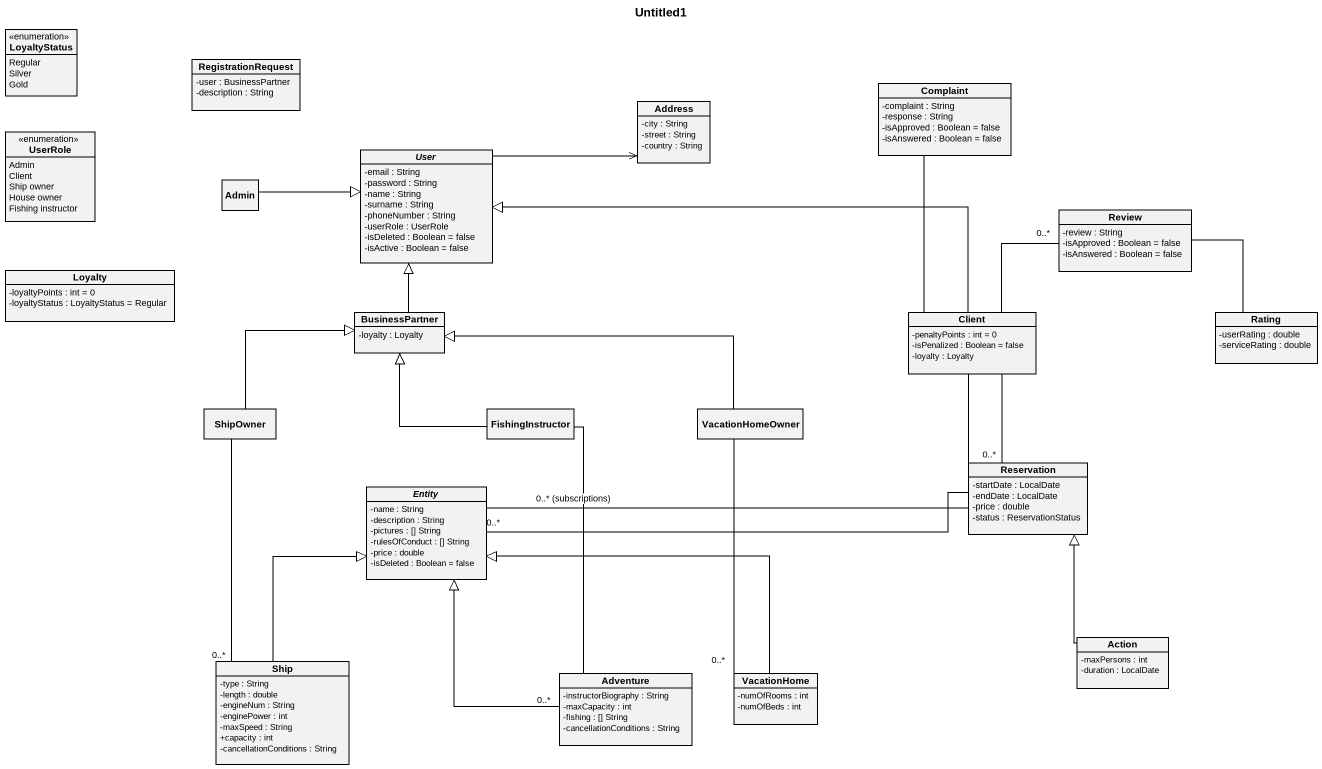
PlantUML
@startuml
title Untitled1
hide circle
hide empty members
skinparam classAttributeIconSize 0
enum LoyaltyStatus {
  Regular
  Silver
  Gold
}
class RegistrationRequest {
  -user : BusinessPartner
  -description : String
}
class Complaint {
  -complaint : String
  -response : String
  -isApproved : Boolean = false
  -isAnswered : Boolean = false
}
enum UserRole {
  Admin
  Client
  Ship owner
  House owner
  Fishing instructor
}
class Address {
  -city : String
  -street : String
  -country : String
}
abstract class User {
  -email : String
  -password : String
  -name : String
  -surname : String
  -phoneNumber : String
  -userRole : UserRole
  -isDeleted : Boolean = false
  -isActive : Boolean = false
}
class Admin
class Review {
  -review : String
  -isApproved : Boolean = false
  -isAnswered : Boolean = false
}
class Loyalty {
  -loyaltyPoints : int = 0
  -loyaltyStatus : LoyaltyStatus = Regular
}
class BusinessPartner {
  -loyalty : Loyalty
}
class Client {
  -penaltyPoints : int = 0
  -isPenalized : Boolean = false
  -loyalty : Loyalty
}
class Rating {
  -userRating : double
  -serviceRating : double
}
class ShipOwner
class FishingInstructor
class VacationHomeOwner
abstract class "Entity" as Entity_ {
  -name : String
  -description : String
  -pictures : [] String
  -rulesOfConduct : [] String
  -price : double
  -isDeleted : Boolean = false
}
class Reservation {
  -startDate : LocalDate
  -endDate : LocalDate
  -price : double
  -status : ReservationStatus
}
class "Action" as Action_ {
  -maxPersons : int
  -duration : LocalDate
}
class Ship {
  -type : String
  -length : double
  -engineNum : String
  -enginePower : int
  -maxSpeed : String
  +capacity : int
  -cancellationConditions : String
}
class Adventure {
  -instructorBiography : String
  -maxCapacity : int
  -fishing : [] String
  -cancellationConditions : String
}
class VacationHome {
  -numOfRooms : int
  -numOfBeds : int
}
Complaint -- Client
User -right-> Address
Admin -right-|> User
Review -- Rating
BusinessPartner -up-|> User
Client -left-|> User
Client -up- Review : 0..*
Client -left- Entity_ : 0..* (subscriptions)
Client -- Reservation : 0..*
ShipOwner -right-|> BusinessPartner
ShipOwner -- Ship : 0..*
FishingInstructor -up-|> BusinessPartner
FishingInstructor -- Adventure : 0..*
VacationHomeOwner -left-|> BusinessPartner
VacationHomeOwner -- VacationHome : 0..*
Reservation -left- Entity_ : 0..*
Action_ -up-|> Reservation
Ship -up-|> Entity_
Adventure -up-|> Entity_
VacationHome -left-|> Entity_
@enduml
